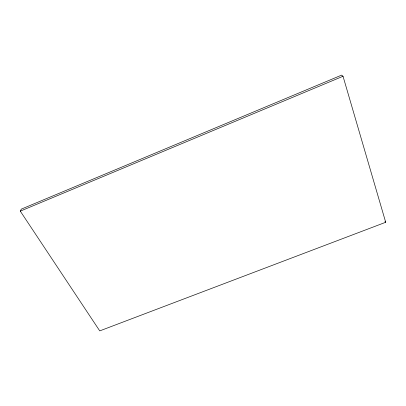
<?xml version="1.0" encoding="UTF-8"?>
<svg xmlns="http://www.w3.org/2000/svg" width="406" height="406" viewBox="0 0 406 406"><rect width="100%" height="100%" fill="white"/><g stroke="black" fill="none" stroke-linecap="round" stroke-linejoin="round"><path stroke-width="0.61" d="M20.3 211.15L21.345 209.115L341.659 75.11L343.024 76.272L385.7 222.275L99.744 330.89L20.3 211.15L343.024 76.272M384.964 221.28L385.7 222.275"/></g></svg>
